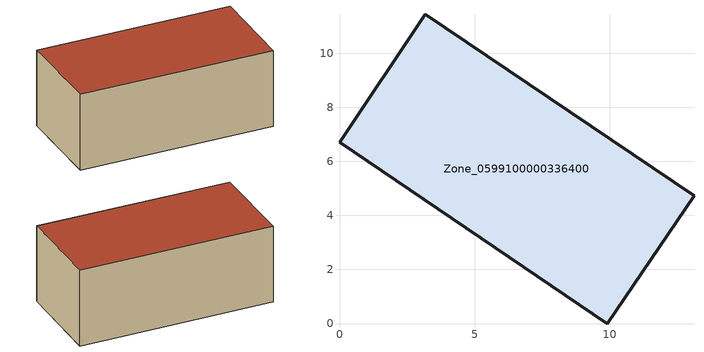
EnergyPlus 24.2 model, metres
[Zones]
Zone_0599100000336400
 floor ground (C_G): 0,6.71 3.17,11.43 13.11,4.72 9.91,0 z1.57
 wall outside (C_F): 3.17,11.43 0,6.71 9.91,0 13.11,4.72 3.17,11.43 z1.57:6.41
 roof outside (C_R): 9.91,0 13.11,4.72 3.17,11.43 0,6.71 z6.41
[BUILDING]
Pand.0599100000336400: North Axis=0; Terrain=City; Loads Convergence Tolerance Value=0.04; Temperature Convergence Tolerance Value=0.4; Solar Distribution=FullExterior; Maximum Number of Warmup Days=25; Minimum Number of Warmup Days=1
[Site:Location]
Rotterdam.The.Hague.AP_ZH_NLD Design_Conditions: Latitude=51.96; Longitude=4.45; Time Zone=1; Elevation=-4.5
[SITE:GROUNDTEMPERATURE:BUILDINGSURFACE]
18, 18, 18, 18, 18, 18, 18, 18, 18, 18, 18, 18
[MATERIAL] Thermal Absorptance=0.9; Solar Absorptance=0.7; Visible Absorptance=0.7
Name | Roughness | Thickness | Conductivity | Density | Specific Heat
G.TC.1975-1991 | MediumSmooth | 0.15 | 0.288461 | 540 | 1210
F.TC.1975-1991 | Rough | 0.3 | 0.230769 | 1920 | 840
R.TC.1975-1991 | MediumRough | 0.2 | 0.153846 | 1500 | 1000
[CONSTRUCTION]
C_G: G.TC.1975-1991
C_F: F.TC.1975-1991
C_R: R.TC.1975-1991
[ZONE]
Zone_0599100000336400: Type=1; Multiplier=1; Ceiling Height=Autocalculate; Volume=Autocalculate; Floor Area=autocalculate; Part of Total Floor Area=Yes
[ZONEINFILTRATION:DESIGNFLOWRATE]
Infil_Zone_0599100000336400: Zone or ZoneList or Space or SpaceList=Zone_0599100000336400; Schedule=AlwaysOn; Design Flow Rate Calculation Method=Flow/Area; Flow Rate per Floor Area=0.003; Constant Term Coefficient=1; Temperature Term Coefficient=0; Velocity Term Coefficient=0; Velocity Squared Term Coefficient=0
[HVACTEMPLATE:ZONE:IDEALLOADSAIRSYSTEM]
Zone_0599100000336400: Maximum Heating Supply Air Temperature=50; Minimum Cooling Supply Air Temperature=13; Maximum Heating Supply Air Humidity Ratio=0.0156; Minimum Cooling Supply Air Humidity Ratio=0.0077; Heating Limit=NoLimit; Cooling Limit=NoLimit; Dehumidification Control Type=ConstantSensibleHeatRatio; Cooling Sensible Heat Ratio=0.7; Dehumidification Setpoint=60; Humidification Control Type=None; Humidification Setpoint=30; Outdoor Air Method=None; Outdoor Air Flow Rate per Person=0.00944; Outdoor Air Flow Rate per Zone Floor Area=0; Outdoor Air Flow Rate per Zone=0; Demand Controlled Ventilation Type=None; Outdoor Air Economizer Type=NoEconomizer; Heat Recovery Type=None; Sensible Heat Recovery Effectiveness=0.7; Latent Heat Recovery Effectiveness=0.65
[ZONECONTROL:THERMOSTAT]
ThermostatControl_Zone_0599100000336400: Zone or ZoneList=Zone_0599100000336400; Control Type Schedule=DualSetpointControlType; Control 1=Thermostat_Zone_0599100000336400; Temperature Difference Between Cutout And Setpoint=0
[THERMOSTATSETPOINT:DUALSETPOINT]
Thermostat_Zone_0599100000336400: Heating Setpoint Temperature Schedule=HeatingSetpoint_Zone_0599100000336400; Cooling Setpoint Temperature Schedule=CoolingSetpoint_Zone_0599100000336400
[SCHEDULE:COMPACT]
HeatingSetpoint_Zone_0599100000336400: Through: 12/31, For: AllDays, Until: 24:00, 21
CoolingSetpoint_Zone_0599100000336400: Through: 12/31, For: AllDays, Until: 24:00, 24
DualSetpointControlType: Through: 12/31, For: AllDays, Until: 24:00, 4
AlwaysOn: Through: 12/31, For: AllDays, Until: 24:00, 1
